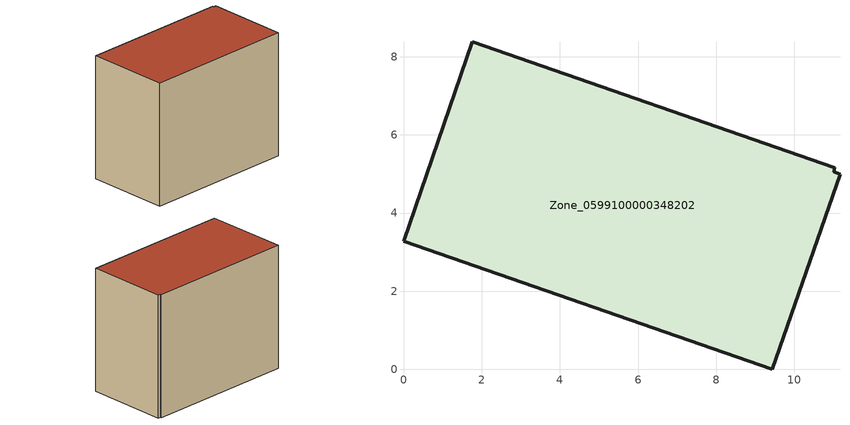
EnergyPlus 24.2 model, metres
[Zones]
Zone_0599100000348202
 floor ground (C_G): 0,3.28 1.76,8.39 11.04,5.16 11.01,5.05 11.17,5 9.43,0 z0
 wall outside (C_F): 1.76,8.39 0,3.28 9.43,0 11.17,5 11.01,5.05 11.04,5.16 1.76,8.39 z0:8.1
 roof outside (C_R): 0,3.28 9.43,0 11.17,5 11.01,5.05 11.04,5.16 1.76,8.39 z8.1
[BUILDING]
Pand.0599100000348202: North Axis=0; Terrain=City; Loads Convergence Tolerance Value=0.04; Temperature Convergence Tolerance Value=0.4; Solar Distribution=FullExterior; Maximum Number of Warmup Days=25; Minimum Number of Warmup Days=1
[Site:Location]
Rotterdam.The.Hague.AP_ZH_NLD Design_Conditions: Latitude=51.96; Longitude=4.45; Time Zone=1; Elevation=-4.5
[SITE:GROUNDTEMPERATURE:BUILDINGSURFACE]
18, 18, 18, 18, 18, 18, 18, 18, 18, 18, 18, 18
[MATERIAL] Thermal Absorptance=0.9; Solar Absorptance=0.7; Visible Absorptance=0.7
Name | Roughness | Thickness | Conductivity | Density | Specific Heat
G.TI.1992-2005 | MediumSmooth | 0.15 | 0.06 | 540 | 1210
F.TI.1992-2005 | Rough | 0.3 | 0.12 | 1920 | 840
R.TI.1992-2005 | MediumRough | 0.2 | 0.08 | 1500 | 1000
[CONSTRUCTION]
C_G: G.TI.1992-2005
C_F: F.TI.1992-2005
C_R: R.TI.1992-2005
[ZONE]
Zone_0599100000348202: Type=1; Multiplier=1; Ceiling Height=Autocalculate; Volume=Autocalculate; Floor Area=autocalculate; Part of Total Floor Area=Yes
[ZONEINFILTRATION:DESIGNFLOWRATE]
Infil_Zone_0599100000348202: Zone or ZoneList or Space or SpaceList=Zone_0599100000348202; Schedule=AlwaysOn; Design Flow Rate Calculation Method=Flow/Area; Flow Rate per Floor Area=0.0015; Constant Term Coefficient=1; Temperature Term Coefficient=0; Velocity Term Coefficient=0; Velocity Squared Term Coefficient=0
[HVACTEMPLATE:ZONE:IDEALLOADSAIRSYSTEM]
Zone_0599100000348202: Maximum Heating Supply Air Temperature=50; Minimum Cooling Supply Air Temperature=13; Maximum Heating Supply Air Humidity Ratio=0.0156; Minimum Cooling Supply Air Humidity Ratio=0.0077; Heating Limit=NoLimit; Cooling Limit=NoLimit; Dehumidification Control Type=ConstantSensibleHeatRatio; Cooling Sensible Heat Ratio=0.7; Dehumidification Setpoint=60; Humidification Control Type=None; Humidification Setpoint=30; Outdoor Air Method=None; Outdoor Air Flow Rate per Person=0.00944; Outdoor Air Flow Rate per Zone Floor Area=0; Outdoor Air Flow Rate per Zone=0; Demand Controlled Ventilation Type=None; Outdoor Air Economizer Type=NoEconomizer; Heat Recovery Type=None; Sensible Heat Recovery Effectiveness=0.7; Latent Heat Recovery Effectiveness=0.65
[ZONECONTROL:THERMOSTAT]
ThermostatControl_Zone_0599100000348202: Zone or ZoneList=Zone_0599100000348202; Control Type Schedule=DualSetpointControlType; Control 1=Thermostat_Zone_0599100000348202; Temperature Difference Between Cutout And Setpoint=0
[THERMOSTATSETPOINT:DUALSETPOINT]
Thermostat_Zone_0599100000348202: Heating Setpoint Temperature Schedule=HeatingSetpoint_Zone_0599100000348202; Cooling Setpoint Temperature Schedule=CoolingSetpoint_Zone_0599100000348202
[SCHEDULE:COMPACT]
HeatingSetpoint_Zone_0599100000348202: Through: 12/31, For: AllDays, Until: 24:00, 21
CoolingSetpoint_Zone_0599100000348202: Through: 12/31, For: AllDays, Until: 24:00, 24
DualSetpointControlType: Through: 12/31, For: AllDays, Until: 24:00, 4
AlwaysOn: Through: 12/31, For: AllDays, Until: 24:00, 1
